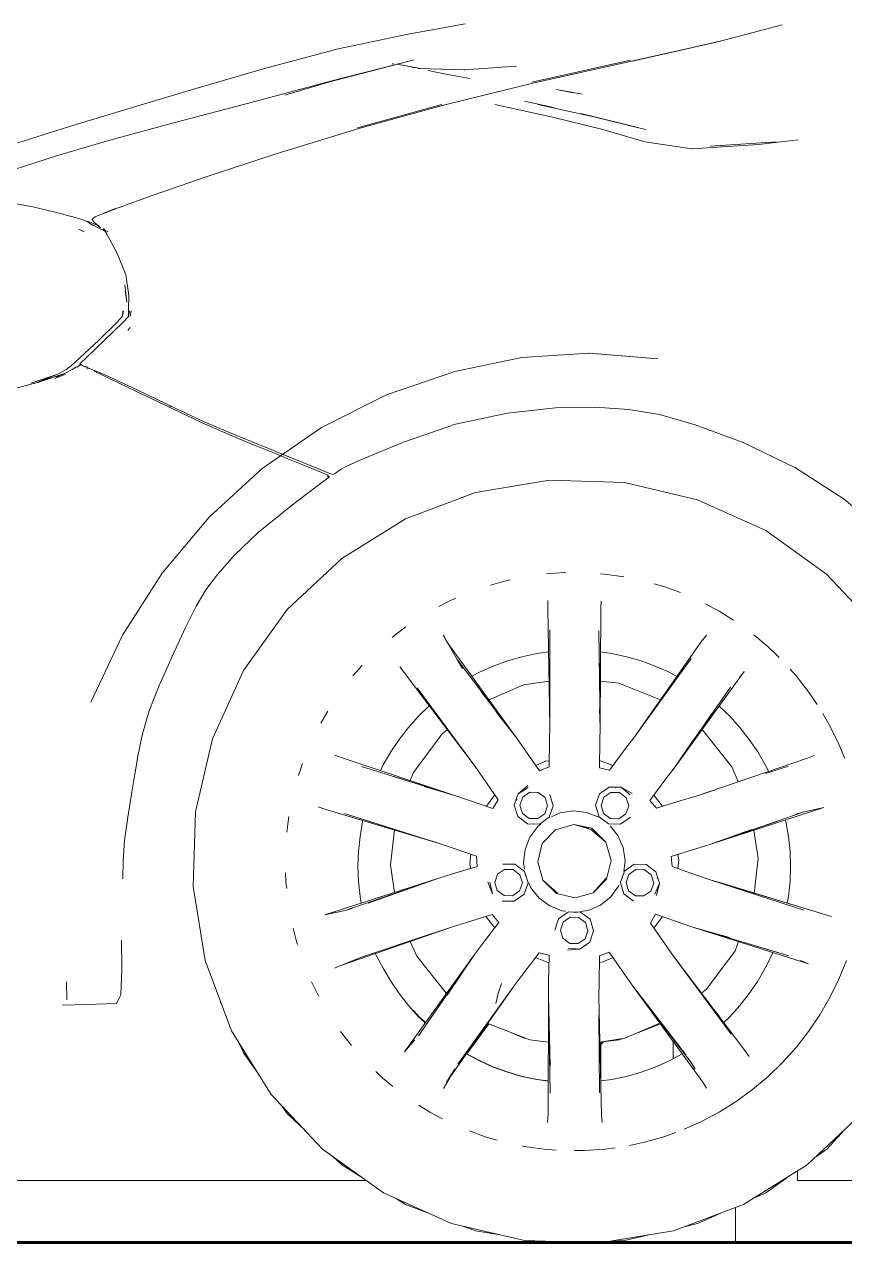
# Model space of a CAD drawing. Header units: millimetres. Extents: x -50912 to 58751, y -45352 to 5553.
# Drawn here: x 37519 to 38179, y 200 to 1180 of the extents above; entities that cross this region are included whole.
import ezdxf

# ---------------------------------------------------------------- set-up
doc = ezdxf.new("R2010")
doc.units = ezdxf.units.MM
for name, color, linetype, lineweight in [('A-DOOR', 31, 'Continuous', 9), ('A-FLOR', 192, 'Continuous', 25), ('A-GENM', 13, 'Continuous', 9), ('G-IMPT', 8, 'Continuous', 9)]:
    doc.layers.add(name, color=color, linetype=linetype, lineweight=lineweight)

# ---------------------------------------------------------------- blocks, each defined once
blk = doc.blocks.new('Porta correr 4 folhas - 350 x 210-3791413-D')
at = {"layer": 'A-DOOR'}
h = blk.add_hatch(dxfattribs=at)
h.set_pattern_fill('FP_15', color=256, style=0, pattern_type=2)
h.set_pattern_definition([(45, (-41382.2, 200), (969.87, 2586.3), [17145, -2286, 5715, -1143]), (45, (-39862, 771.5), (-1883.2, 266.7), [3429, -377.2, 6858, -857.25]), (45, (-40810.65, 1171.55), (3661.25, 4744.27), [9144, -1600.2, 4572, -1143])])
h.paths.add_polyline_path([(-41769.65, 250), (-41241.52, 250), (-41251.71, 256.63), (-41262.97, 264.18), (-41271.32, 271.4), (-41278.28, 276.9), (-41291.17, 290.64), (-41306.16, 305.16), (-41313.15, 314.07), (-41318.97, 320.77), (-41333.14, 342.73), (-41340.81, 353.8), (-41346.74, 365.51), (-41350.41, 371.99), (-41358.95, 393.94), (-41439.79, 397.64), (-41443, 392.42), (-41461.87, 391.86), (-41497.69, 391.24), (-41662.9, 394.56), (-41744.46, 401.61), (-41769.65, 406.55), (-41769.65, 251.39)])
h.paths.add_polyline_path([(-41095.12, 330.1), (-41095.62, 361.46), (-41110.02, 363.1), (-41143, 376.1), (-41160.62, 351.88), (-41143.55, 343.36), (-41131.41, 338.57), (-41123.72, 336.06), (-41109.68, 332.49), (-41098.56, 330.56), (-41095.14, 330.11)])
h.paths.add_polyline_path([(-41052.89, 330.1), (-41038.27, 332.5), (-41024.29, 336.06), (-41016.59, 338.57), (-41004.46, 343.36), (-40994.65, 348.02), (-40994.65, 361.86), (-41005.01, 376.1), (-41037.99, 363.1), (-41052.92, 361.4), (-41052.89, 330.56)])
h.paths.add_polyline_path([(-41194, 377.17), (-41187.39, 386.11), (-41203.49, 386.85), (-41194.26, 377.41)])
h.paths.add_polyline_path([(-41762.16, 404.36), (-41762.16, 404.36), (-41759.69, 404.36)])
h.paths.add_polyline_path([(-41310.83, 833.35), (-41309.12, 834.53), (-41375.06, 862.06), (-41432.04, 889.01), (-41452.34, 898.61), (-41453.22, 897.7), (-41366.55, 856.72), (-41333.12, 842.39), (-41311.79, 833.74)])
h.paths.add_polyline_path([(-41453.22, 897.7), (-41452.85, 898.82), (-41465.33, 903.32), (-41465.78, 902.51), (-41458.72, 900.34), (-41453.45, 897.81)])
h.paths.add_polyline_path([(-41769.65, 979.12), (-41711.2, 1008.63), (-41659.24, 1032.83), (-41629.94, 1045.56), (-41592.44, 1060.6), (-41568.03, 1069.48), (-41535.12, 1080.59), (-41481.07, 1097.77), (-41367.08, 1132.02), (-41308.9, 1148.65), (-41255.23, 1162.38), (-41192.95, 1175.04), (-41113.05, 1189.2), (-41049.2, 1187.24), (-41018.17, 1223.61), (-41009, 1223.61), (-41007.42, 1221.95), (-41006.46, 1221.97), (-40994.72, 1218.26), (-40994.65, 1218.79), (-40994.65, 2250), (-41769.65, 2250), (-41769.65, 990.31)])
h.paths.add_polyline_path([(-41023.16, 1185.65), (-41020.59, 1187.55), (-41022.15, 1189.18), (-41021.05, 1190.64), (-41021.51, 1191.1), (-41026.03, 1187.94), (-41031.88, 1193.2), (-41036.34, 1186.17), (-41023.52, 1185.67)])
h.paths.add_polyline_path([(-41015.08, 1195.86), (-41014.91, 1196.82), (-41015.15, 1195.88)])
h.paths.add_polyline_path([(-41014.27, 1197.88), (-41014.11, 1198.72), (-41014.63, 1198.72)])
h.paths.add_polyline_path([(-41006.95, 1213.76), (-41005.77, 1214.49), (-41004.88, 1214.49), (-41005.29, 1214.82), (-41007.49, 1215.12), (-41007.56, 1214.25), (-41007.11, 1213.8)])
h = blk.add_hatch(dxfattribs=at)
h.set_pattern_fill('FP_14', color=256, style=0, pattern_type=2)
h.set_pattern_definition([(45, (-40507.2, 200), (969.87, 2586.3), [17145, -2286, 5715, -1143]), (45, (-38987, 771.5), (-1883.2, 266.7), [3429, -377.2, 6858, -857.25]), (45, (-39935.65, 1171.55), (3661.25, 4744.27), [9144, -1600.2, 4572, -1143])])
h.paths.add_polyline_path([(-40894.65, 250), (-40119.65, 250), (-40119.65, 397.21), (-40166.69, 398.08), (-40403.06, 403.6), (-40499.46, 406.64), (-40501.4, 408.93), (-40501.97, 414.19), (-40501.97, 438.62), (-40503.98, 438.62), (-40504.53, 408.41), (-40505.99, 406.64), (-40547.34, 404.63), (-40582.88, 402.61), (-40622.91, 395.57), (-40642.01, 394.58), (-40699.66, 395.13), (-40701.69, 398.58), (-40788.91, 394.19), (-40793.29, 383.34), (-40798.12, 370.54), (-40804.11, 360.56), (-40807.64, 352.76), (-40822.93, 330.56), (-40831.56, 317.55), (-40838.87, 309.27), (-40844.37, 302.32), (-40860.17, 287.07), (-40872.54, 274.35), (-40881.46, 267.52), (-40888.04, 261.74), (-40894.65, 257.64), (-40894.65, 251.39)])
h.paths.add_polyline_path([(-40855.83, 1071.06), (-40847.14, 1081.76), (-40850.11, 1080.99), (-40855.03, 1072.46)])
h.paths.add_polyline_path([(-40832.4, 1097.38), (-40828.55, 1099.15), (-40817.67, 1109.03), (-40832.02, 1097.68)])
h.paths.add_polyline_path([(-40803.77, 1120.03), (-40747.1, 1163.73), (-40746.33, 1164.31), (-40750.42, 1164.65), (-40757.18, 1173.81), (-40768.42, 1193.58), (-40784.46, 1222.94), (-40785.81, 1221.67), (-40784.24, 1219.39), (-40757.19, 1173.5), (-40752.19, 1163.32), (-40752.04, 1160.18), (-40774.21, 1143.32), (-40803.47, 1120.27)])
h.paths.add_polyline_path([(-40823.09, 1211.56), (-40817.31, 1214.73), (-40793.33, 1231.91), (-40765.86, 1248.19), (-40609.88, 1331.74), (-40516.8, 1378.88), (-40430.07, 1421.61), (-40319.49, 1474.08), (-40285.64, 1489.31), (-40339.05, 1465.33), (-40426.77, 1423.8), (-40491.7, 1392.12), (-40613.16, 1330.63), (-40652.02, 1310.05), (-40772.06, 1245.6), (-40803.38, 1225.99), (-40822.31, 1212.13)])
h.paths.add_polyline_path([(-40894.65, 1257.39), (-40795.46, 1309.22), (-40696.75, 1359.77), (-40615.78, 1399.31), (-40572.16, 1420.04), (-40516.06, 1445.46), (-40413.32, 1489.38), (-40331.31, 1523.17), (-40218.86, 1566.75), (-40205.63, 1571.07), (-40200.52, 1571.82), (-40197.81, 1571.45), (-40193.24, 1573.92), (-40143.06, 1589.71), (-40119.65, 1595.33), (-40119.65, 2250), (-40894.65, 2250), (-40894.65, 1275.69)])
h.paths.add_polyline_path([(-40490.02, 1260.38), (-40489.22, 1260.66), (-40468.94, 1328.16), (-40471.88, 1325.96), (-40471.26, 1325.23), (-40472.67, 1318.86), (-40489.73, 1261.36)])
h.paths.add_polyline_path([(-40464.45, 1333.85), (-40463.67, 1334.61), (-40464.14, 1334.29)])
h.paths.add_polyline_path([(-40339.3, 1452.36), (-40261.8, 1486.33), (-40323.19, 1459.68), (-40334.21, 1454.67)])
h.paths.add_polyline_path([(-40216.98, 1505.66), (-40215.95, 1505.74), (-40216.97, 1505.67)])
for p, q in [((-40994.65, 361.86), (-40994.65, 348.02)), ((-40894.65, 250), (-40894.65, 257.64)), ((-41241.52, 250), (-41769.65, 250)), ((-40119.65, 250), (-40894.65, 250)), ((-40944.65, 200), (-40944.65, 228.23))]:
    blk.add_line(p, q, dxfattribs=at)
blk = doc.blocks.new('CRT_Fiat Punto - Punto_dwg-985961-D')
at = {"layer": 'G-IMPT'}
for p, q in [((-41161.92, 1180.7), (-41207.99, 1172.3)), ((-41207.99, 1172.3), (-41161.92, 1180.7)), ((-40955.89, 1166.94), (-40907.03, 1179.9)), ((-41264.21, 1160.49), (-41207.99, 1172.3)), ((-41264.21, 1160.49), (-41207.99, 1172.3)), ((-40956.63, 1166.65), (-41028.25, 1150.63)), ((-41027.47, 1150.77), (-40955.89, 1166.94)), ((-40956.63, 1166.65), (-41027.47, 1150.77)), ((-41264.21, 1160.49), (-41323.43, 1144.8)), ((-41271.83, 1133.72), (-41203.08, 1151.63)), ((-41203.08, 1151.63), (-41270.29, 1134.69)), ((-41219.58, 1148.46), (-41220.72, 1148.67)), ((-41196.28, 1144.52), (-41217.01, 1148.29)), ((-41217.01, 1148.29), (-41210.88, 1147.14)), ((-41210.88, 1147.14), (-41202.28, 1145.37)), ((-41108.37, 1133.75), (-41028.93, 1151.44)), ((-41028.25, 1150.63), (-41107.69, 1132.92)), ((-41381.47, 1127.81), (-41323.43, 1144.8)), ((-41381.47, 1127.81), (-41323.43, 1144.8)), ((-41199.98, 1144.9), (-41162.91, 1143.64)), ((-41162.2, 1143.64), (-41199.27, 1144.9)), ((-41191.9, 1143.08), (-41178.95, 1140.54)), ((-41158.21, 1136.77), (-41178.95, 1140.54)), ((-41120.81, 1146.78), (-41162.91, 1143.64)), ((-41162.2, 1143.64), (-41162.91, 1143.64)), ((-41162.91, 1143.64), (-41162.2, 1143.64)), ((-41381.47, 1127.81), (-41434.15, 1112.09)), ((-41434.15, 1112.09), (-41381.47, 1127.81)), ((-41334.28, 1117.32), (-41270.29, 1134.69)), ((-41307.08, 1123.39), (-41271.83, 1133.72)), ((-41107.69, 1132.92), (-41179.55, 1115.16)), ((-41067.91, 1124.17), (-41088.64, 1127.94)), ((-41075.12, 1125.22), (-41088.64, 1127.94)), ((-41114.2, 1118.52), (-41091.04, 1113.37)), ((-41481.07, 1097.77), (-41434.15, 1112.09)), ((-41481.07, 1097.77), (-41434.15, 1112.09)), ((-41334.28, 1117.32), (-41394.55, 1101.48)), ((-41248.74, 1097.03), (-41180.82, 1115.81)), ((-41247.54, 1096.58), (-41179.55, 1115.16)), ((-41138.1, 1115.93), (-41092.86, 1105.88)), ((-41103.62, 1115.93), (-41058.38, 1105.88)), ((-41027.49, 1098.42), (-41068.96, 1108.47)), ((-41447.79, 1087.16), (-41394.55, 1101.48)), ((-41051.39, 1095.83), (-41092.86, 1105.88)), ((-41016.91, 1095.83), (-41058.38, 1105.88)), ((-41027.49, 1098.42), (-41016.91, 1095.83)), ((-41481.07, 1097.77), (-41521.84, 1084.96)), ((-41521.84, 1084.96), (-41481.07, 1097.77)), ((-41313.23, 1076.49), (-41247.54, 1096.58)), ((-41051.39, 1095.83), (-41017.47, 1085.77)), ((-41447.79, 1087.16), (-41490.67, 1074.38)), ((-40979.56, 1080.2), (-41017.47, 1085.77)), ((-40979.56, 1080.2), (-40926.16, 1083.58)), ((-40979.56, 1080.2), (-40979.52, 1080.2)), ((-40979.52, 1080.2), (-40979.07, 1080.2)), ((-40965.01, 1082.27), (-40911.61, 1085.65)), ((-40955.66, 1082.79), (-40965.01, 1082.27)), ((-40894.07, 1087.47), (-40926.16, 1083.58)), ((-41490.67, 1074.38), (-41525.55, 1063.27)), ((-41370.43, 1057.68), (-41313.23, 1076.49)), ((-41412.96, 1042.96), (-41370.43, 1057.68)), ((-41441.1, 1032.69), (-41412.96, 1042.96)), ((-41509.76, 1033.38), (-41528.71, 1036.85)), ((-41509.76, 1033.38), (-41490.8, 1028.89)), ((-41441.1, 1032.69), (-41455.18, 1027.26)), ((-41443.27, 1032.2), (-41453.37, 1028.01)), ((-41475.82, 1024.88), (-41490.8, 1028.89)), ((-41475.82, 1024.88), (-41468.78, 1022.84)), ((-41465.27, 1021.15), (-41468.78, 1022.84)), ((-41467.71, 1022.33), (-41463.52, 1021.12)), ((-41465.27, 1021.15), (-41460.89, 1018.19)), ((-41463.52, 1021.12), (-41460.08, 1019.57)), ((-41454.6, 1015.16), (-41463.32, 1019.71)), ((-41463.32, 1019.71), (-41460.89, 1018.19)), ((-41461.02, 1024.43), (-41462.18, 1023.2)), ((-41460.47, 1021.01), (-41462.18, 1023.2)), ((-41461.02, 1024.43), (-41459.51, 1025.46)), ((-41460.47, 1021.01), (-41455.4, 1016.52)), ((-41460.08, 1019.57), (-41456.03, 1018.06)), ((-41459.51, 1025.46), (-41455.18, 1027.26)), ((-41472.85, 1015.63), (-41468.39, 1013.24)), ((-41454.6, 1015.16), (-41451.93, 1013.88)), ((-41453.14, 1015.61), (-41451.74, 1014.58)), ((-41453.14, 1015.61), (-41449.16, 1013.39)), ((-41449.91, 1010.89), (-41452.91, 1015.96)), ((-41452.91, 1015.96), (-41451.74, 1014.58)), ((-41450.16, 1013.89), (-41452.24, 1014.94)), ((-41449.16, 1013.39), (-41450.16, 1013.89)), ((-41442.27, 996.76), (-41449.91, 1010.89)), ((-41442.27, 996.76), (-41434.87, 978.77)), ((-41435.84, 970.7), (-41434.08, 956.64)), ((-41434.87, 978.77), (-41432.57, 962.13)), ((-41435.38, 966.21), (-41434.08, 956.64)), ((-41432.76, 949.94), (-41432.57, 962.13)), ((-41442.41, 940.14), (-41437.61, 945.37)), ((-41437.61, 945.37), (-41437.33, 949.84)), ((-41437.33, 949.84), (-41437.61, 945.37)), ((-41436.72, 949.69), (-41437.61, 945.37)), ((-41437.58, 940.11), (-41432.83, 945.29)), ((-41437.58, 940.11), (-41432.83, 945.29)), ((-41437.58, 940.11), (-41432.83, 945.29)), ((-41432.83, 945.29), (-41432.76, 949.94)), ((-41432.83, 945.29), (-41432.62, 949.77)), ((-41432.62, 949.77), (-41432.83, 945.29)), ((-41432.83, 945.29), (-41431.95, 949.56)), ((-41430.57, 949.69), (-41431.46, 945.37)), ((-41442.41, 940.14), (-41456.81, 926.21)), ((-41451.85, 926.32), (-41437.58, 940.11)), ((-41431.49, 936.38), (-41433.39, 934.36)), ((-41471.94, 911.9), (-41456.81, 926.21)), ((-41471.94, 911.9), (-41456.81, 926.21)), ((-41471.94, 911.9), (-41456.81, 926.21)), ((-41471.94, 911.9), (-41456.81, 926.21)), ((-41466.38, 912.49), (-41451.85, 926.32)), ((-41451.85, 926.32), (-41466.38, 912.49)), ((-41466.38, 912.49), (-41451.85, 926.32)), ((-41466.38, 912.49), (-41451.85, 926.32)), ((-41471.94, 911.9), (-41478.89, 905.5)), ((-41471.94, 911.9), (-41478.89, 905.5)), ((-41466.38, 912.49), (-41471.95, 907.22)), ((-41466.38, 912.49), (-41471.95, 907.22)), ((-41466.38, 912.49), (-41471.95, 907.22)), ((-41466.38, 912.49), (-41471.95, 907.22)), ((-41170.43, 901.07), (-41116.32, 912.27)), ((-41062.08, 915.68), (-41116.32, 912.27)), ((-41062.62, 915.68), (-41062.54, 915.68)), ((-41062.54, 915.68), (-41006.97, 911.18)), ((-41062.54, 915.68), (-41006.97, 911.18)), ((-41062.54, 915.68), (-41062.33, 915.68)), ((-41062.12, 915.68), (-41062.33, 915.68)), ((-41006.97, 911.18), (-41062.12, 915.68)), ((-41062.12, 915.68), (-41062.08, 915.68)), ((-41062.12, 915.68), (-41006.97, 911.18)), ((-41062.12, 915.68), (-41062.08, 915.68)), ((-41062.12, 915.68), (-41006.97, 911.18)), ((-41062.08, 915.68), (-41006.97, 911.18)), ((-41483.01, 902.62), (-41489.63, 898.9)), ((-41478.25, 902.52), (-41484.35, 899.27)), ((-41483.01, 902.62), (-41478.89, 905.5)), ((-41478.25, 902.52), (-41474.55, 904.7)), ((-41474.06, 904.58), (-41472.74, 905.5)), ((-41471.51, 906.63), (-41472.74, 905.5)), ((-41469.45, 905.75), (-41471.95, 907.22)), ((-41471.01, 905.96), (-41471.95, 907.22)), ((-41471.95, 907.22), (-41471.01, 905.96)), ((-41471.01, 905.96), (-41471.95, 907.22)), ((-41471.01, 905.96), (-41471.95, 907.22)), ((-41471.01, 905.96), (-41471.95, 907.22)), ((-41465.78, 904.42), (-41471.01, 905.96)), ((-41465.78, 904.42), (-41471.01, 905.96)), ((-41471.01, 905.96), (-41466, 904.2)), ((-41466.48, 902.75), (-41465.33, 903.32)), ((-41452.34, 898.61), (-41466, 904.2)), ((-41464.75, 903.69), (-41465.33, 903.32)), ((-41557.08, 878.49), (-41506.22, 892.14)), ((-41511.32, 891.58), (-41489.63, 898.9)), ((-41511.32, 891.58), (-41489.63, 898.9)), ((-41508.77, 891.23), (-41489.63, 898.9)), ((-41506.22, 892.14), (-41484.35, 899.27)), ((-41505.62, 892.06), (-41484.35, 899.27)), ((-41505.62, 892.06), (-41484.35, 899.27)), ((-41492.13, 895.34), (-41483.48, 898.9)), ((-41491.21, 896.44), (-41484.35, 899.27)), ((-41427.04, 885.13), (-41460.47, 901.18)), ((-41452.34, 898.61), (-41425.43, 885.88)), ((-41170.43, 901.07), (-41225.16, 882.19)), ((-41427.04, 885.13), (-41397.07, 870.84)), ((-41395.41, 871.47), (-41425.43, 885.88)), ((-41277.58, 856.03), (-41225.16, 882.19)), ((-41397.07, 870.84), (-41373.99, 860.04)), ((-41395.41, 871.47), (-41372.41, 860.84)), ((-41169.77, 858.56), (-41127.9, 867.35)), ((-41089.37, 871.61), (-41127.9, 867.35)), ((-41089.37, 871.61), (-41057.54, 872.36)), ((-41030.31, 870.36), (-41057.54, 872.36)), ((-41030.31, 870.36), (-41005.59, 866.35)), ((-40977.07, 858.19), (-41005.59, 866.35)), ((-41373.99, 860.04), (-41354.44, 851.3)), ((-41352.9, 852.32), (-41372.41, 860.84)), ((-41277.58, 856.03), (-41325.2, 822.98)), ((-41169.77, 858.56), (-41211.64, 844.24)), ((-40977.07, 858.19), (-40938.42, 843.73)), ((-41354.44, 851.3), (-41335.03, 843.17)), ((-41352.9, 852.32), (-41333.34, 844.25)), ((-41335.03, 843.17), (-41320, 837.07)), ((-41318.16, 838.18), (-41333.34, 844.25)), ((-41244.14, 830.79), (-41211.64, 844.24)), ((-40896.24, 823.56), (-40938.42, 843.73)), ((-41320, 837.07), (-41313.53, 834.45)), ((-41318.16, 838.18), (-41311.79, 835.62)), ((-41307.24, 831.88), (-41313.53, 834.45)), ((-41305.66, 833.12), (-41311.79, 835.62)), ((-41292.71, 825.92), (-41307.24, 831.88)), ((-41305.66, 833.12), (-41291.19, 827.18)), ((-41292.71, 825.92), (-41278.24, 819.99)), ((-41276.66, 821.23), (-41291.19, 827.18)), ((-41261.74, 822.4), (-41257.91, 824.65)), ((-41244.14, 830.79), (-41257.91, 824.65)), ((-40896.24, 823.56), (-40857.15, 798.22)), ((-41325.2, 822.98), (-41368.05, 783.65)), ((-41271.19, 816.1), (-41279.4, 810)), ((-41278.24, 819.99), (-41272.11, 817.48)), ((-41276.66, 821.23), (-41270.37, 818.65)), ((-41271.48, 816.78), (-41273.12, 816.91)), ((-41271.68, 816.3), (-41273.12, 816.91)), ((-41271.48, 816.78), (-41271.68, 816.3)), ((-41268.53, 818.15), (-41270.37, 818.65)), ((-41268.53, 818.15), (-41266.19, 819.27)), ((-41266.19, 819.27), (-41264.41, 820.6)), ((-41261.74, 822.4), (-41264.41, 820.6)), ((-41279.4, 810), (-41301.94, 792.9)), ((-41094.15, 813.46), (-41153.64, 803.69)), ((-41094.15, 813.46), (-41033.88, 811.54)), ((-41033.88, 811.54), (-40975.17, 797.8)), ((-41153.64, 803.69), (-41210.05, 782.4)), ((-40975.17, 797.8), (-40920.23, 772.96)), ((-40821.77, 768.17), (-40857.15, 798.22)), ((-41328.16, 771.69), (-41301.94, 792.9)), ((-41368.05, 783.65), (-41405.73, 738.67)), ((-41261.29, 750.61), (-41210.05, 782.4)), ((-41347.44, 753.26), (-41328.16, 771.69)), ((-40920.23, 772.96), (-40871.25, 737.8)), ((-41347.44, 753.26), (-41361.13, 737.75)), ((-41305.26, 709.35), (-41261.29, 750.61)), ((-41405.73, 738.67), (-41437.65, 688.85)), ((-41361.13, 737.75), (-41370.58, 725.31)), ((-41096.59, 738.11), (-41082.15, 739.12)), ((-41082.15, 739.12), (-41081.28, 739.12)), ((-41053.06, 738.22), (-41049.71, 737.99)), ((-41049.71, 737.99), (-41034.29, 735.82)), ((-40871.25, 737.8), (-40829.99, 693.83)), ((-41141.7, 729.09), (-41130.32, 732.35)), ((-41130.32, 732.35), (-41125.69, 733.34)), ((-41010.01, 730.14), (-41002.12, 727.87)), ((-41002.12, 727.87), (-40988.83, 723.04)), ((-41370.58, 725.31), (-41378.4, 712.11)), ((-41183.17, 711.92), (-41176.04, 715.71)), ((-41176.04, 715.71), (-41169.89, 718.45)), ((-41095.41, 716.81), (-41095.41, 710.04)), ((-41052.93, 710.58), (-41052.66, 716.26)), ((-41378.4, 712.11), (-41387.21, 694.35)), ((-41340.42, 660.37), (-41305.26, 709.35)), ((-41093.99, 615.37), (-41095.41, 710.04)), ((-41095.41, 710.04), (-41093.99, 615.37)), ((-41053.41, 614.66), (-41052.93, 710.58)), ((-40968.61, 713.9), (-40957.68, 708.09)), ((-40957.68, 708.09), (-40946.25, 700.95)), ((-41437.65, 688.85), (-41463.11, 635.01)), ((-41387.21, 694.35), (-41394.45, 678.74)), ((-41220.75, 687.04), (-41217.29, 689.93)), ((-41217.29, 689.93), (-41209.63, 695.5)), ((-41176.68, 683.46), (-41179.58, 688.94)), ((-41179.58, 688.94), (-41179.47, 688.72)), ((-41176.58, 683.25), (-41179.47, 688.72)), ((-41093.99, 615.37), (-41093.98, 693.13)), ((-41054.45, 692.27), (-41053.41, 614.66)), ((-40967.97, 688.9), (-40971.4, 684.51)), ((-40967.97, 688.9), (-40968.13, 688.69)), ((-40929.89, 689.2), (-40918.33, 679.49)), ((-41394.45, 678.74), (-41397.57, 671.95)), ((-41120.8, 606.3), (-41176.68, 683.46)), ((-41168.56, 669.16), (-41176.58, 683.25)), ((-41053.41, 614.66), (-41054.24, 676.6)), ((-41026.39, 606.24), (-40971.56, 684.3)), ((-41026.39, 606.24), (-40971.56, 684.3)), ((-40971.4, 684.51), (-40971.56, 684.3)), ((-40918.33, 679.49), (-40909.39, 670.86)), ((-41400.72, 664.86), (-41397.57, 671.95)), ((-41164.18, 661.92), (-41168.56, 669.16)), ((-41168.56, 669.16), (-41120.8, 606.3)), ((-41166.79, 666.84), (-41164.18, 661.92)), ((-41139.45, 663.99), (-41128.04, 668.15)), ((-41128.04, 668.15), (-41116.36, 671.5)), ((-41116.36, 671.5), (-41104.48, 674.02)), ((-41104.48, 674.02), (-41094.89, 675.5)), ((-41053.06, 675.31), (-41044.05, 674.02)), ((-41044.05, 674.02), (-41032.17, 671.5)), ((-41032.17, 671.5), (-41020.49, 668.15)), ((-41026.39, 606.24), (-40980.16, 670.14)), ((-41020.49, 668.15), (-41009.08, 663.99)), ((-41408.09, 648.3), (-41400.72, 664.86)), ((-41365.25, 605.43), (-41340.42, 660.37)), ((-41252.28, 656.14), (-41244.75, 664.51)), ((-41213.6, 662.2), (-41214.47, 663.24)), ((-41211.03, 658.85), (-41214.47, 663.24)), ((-41154.05, 583.02), (-41211.03, 658.85)), ((-41154.05, 583.02), (-41211.03, 658.85)), ((-41156.65, 655.8), (-41150.55, 659.05)), ((-41150.55, 659.05), (-41139.45, 663.99)), ((-41009.08, 663.99), (-40997.98, 659.05)), ((-40997.98, 659.05), (-40991.67, 655.68)), ((-40993.98, 581.81), (-40937.49, 659.57)), ((-40941.38, 655.14), (-40937.65, 659.36)), ((-40937.49, 659.57), (-40937.65, 659.36)), ((-40900.55, 661.44), (-40895.78, 656.14)), ((-41416.17, 627.96), (-41408.09, 648.3)), ((-41115, 648.75), (-41142.79, 636.66)), ((-41094.54, 651.8), (-41115, 648.75)), ((-41038.46, 650.08), (-41053.06, 651.75)), ((-41004.89, 636.86), (-41038.46, 650.08)), ((-40895.78, 656.14), (-40885.78, 643.34)), ((-41154.05, 583.02), (-41200.61, 646.47)), ((-41154.05, 583.02), (-41200.61, 646.47)), ((-41120.8, 606.3), (-41149.27, 643.76)), ((-41093.99, 615.37), (-41093.99, 645.07)), ((-40948.62, 646.95), (-40993.98, 581.81)), ((-40885.78, 643.34), (-40878.89, 633.13)), ((-41421.45, 609.54), (-41416.17, 627.96)), ((-41278.18, 618.07), (-41272.61, 627.73)), ((-41199.44, 623.53), (-41190.84, 631.84)), ((-41137.31, 627.47), (-41120.8, 606.3)), ((-41053.84, 629.31), (-41053.41, 614.66)), ((-41026.39, 606.24), (-41008.86, 630.48)), ((-40957.67, 631.79), (-40949.09, 623.53)), ((-41207.57, 614.5), (-41199.44, 623.53)), ((-40993.98, 581.81), (-40963.74, 625.24)), ((-40949.09, 623.53), (-40940.96, 614.5)), ((-40874.35, 625.81), (-40868.58, 615.81)), ((-41424.96, 592.68), (-41421.45, 609.54)), ((-41215.05, 604.93), (-41207.57, 614.5)), ((-41180.62, 609.32), (-41203.58, 578.29)), ((-41176.36, 612.71), (-41180.62, 609.32)), ((-41094.18, 604.55), (-41093.99, 615.37)), ((-41053.6, 603.84), (-41053.41, 614.66)), ((-40947.48, 582.76), (-40971.42, 612.86)), ((-40940.96, 614.5), (-40933.48, 604.93)), ((-40868.58, 615.81), (-40861.46, 601.21)), ((-41379, 546.72), (-41365.25, 605.43)), ((-41221.84, 594.86), (-41215.05, 604.93)), ((-41114.59, 597.43), (-41120.8, 606.3)), ((-41094.56, 582.9), (-41094.18, 604.55)), ((-41053.6, 603.84), (-41053.98, 582.19)), ((-41032.91, 597.6), (-41026.39, 606.24)), ((-40978.64, 604.44), (-40993.98, 581.81)), ((-40933.48, 604.93), (-40926.69, 594.86)), ((-40861.46, 601.21), (-40856.72, 589.48)), ((-41427.72, 577), (-41424.96, 592.68)), ((-41260.83, 590.09), (-41266.73, 592.19)), ((-41170.41, 559.92), (-41260.83, 590.09)), ((-41227.91, 584.34), (-41221.84, 594.86)), ((-41114.59, 597.43), (-41102.18, 579.7)), ((-41045.93, 580.31), (-41032.91, 597.6)), ((-40977.07, 559.12), (-40886.71, 589.96)), ((-40886.71, 589.96), (-40977.07, 559.12)), ((-40926.69, 594.86), (-40920.62, 584.34)), ((-40881.36, 592.05), (-40886.71, 589.96)), ((-41296.04, 575.84), (-41292.9, 585.5)), ((-41245.31, 583.09), (-41170.41, 559.92)), ((-41230.09, 579.84), (-41227.91, 584.34)), ((-41147.84, 574.15), (-41154.05, 583.02)), ((-41097.39, 587.33), (-41105.16, 583.95)), ((-41094.56, 582.9), (-41102.18, 579.7)), ((-41094.47, 587.77), (-41097.39, 587.33)), ((-41053.98, 582.19), (-41045.93, 580.31)), ((-41043.24, 583.88), (-41053.88, 588.07)), ((-41000.49, 573.17), (-40993.98, 581.81)), ((-40942.36, 570.97), (-40947.48, 582.76)), ((-40920.62, 584.34), (-40918.09, 579.25)), ((-40920.38, 577.48), (-40901.91, 583.47)), ((-41427.72, 577), (-41430.34, 560.78)), ((-41170.41, 559.92), (-41219.82, 575.2)), ((-41203.58, 578.29), (-41206.12, 571.84)), ((-41135.43, 556.42), (-41147.84, 574.15)), ((-41000.49, 573.17), (-41013.52, 555.88)), ((-41430.34, 560.78), (-41433.42, 542.28)), ((-41194.91, 567.14), (-41170.41, 559.92)), ((-41160.17, 556.4), (-41170.41, 559.92)), ((-41138.12, 560.26), (-41144.88, 551.13)), ((-41122.46, 552.04), (-41119.31, 561.17)), ((-41111.73, 567.81), (-41119.31, 561.17)), ((-41111.73, 567.81), (-41119.31, 561.17)), ((-41119.31, 561.17), (-41111.23, 566.17)), ((-41110.07, 562.36), (-41115.68, 558.43)), ((-41110.07, 562.36), (-41103.22, 562.24)), ((-41103.22, 562.24), (-41097.74, 558.12)), ((-41094.02, 560.73), (-41091.19, 551.49)), ((-41057.16, 551.94), (-41054.01, 561.08)), ((-41054.01, 561.08), (-41046.1, 566.62)), ((-41050.38, 558.34), (-41044.76, 562.27)), ((-41046.1, 566.62), (-41036.43, 566.45)), ((-41044.76, 562.27), (-41037.91, 562.15)), ((-41040.41, 565.98), (-41041.06, 566.46)), ((-41032.44, 558.03), (-41037.91, 562.15)), ((-41027.78, 561.29), (-41036.43, 566.45)), ((-41027.78, 561.29), (-41036.43, 566.45)), ((-41036.43, 566.45), (-41029.18, 560.31)), ((-41003.25, 551.11), (-41010.37, 560.06)), ((-40987.42, 555.95), (-40977.07, 559.12)), ((-40977.07, 559.12), (-40960.2, 564.58)), ((-41280.35, 550.61), (-41275, 548.79)), ((-41160.17, 556.4), (-41139.71, 549.35)), ((-41135.43, 556.42), (-41139.71, 549.35)), ((-41119.63, 542.79), (-41122.46, 552.04)), ((-41120.29, 556.68), (-41121.08, 556.05)), ((-41117.91, 551.96), (-41115.68, 558.43)), ((-41115.91, 545.4), (-41117.91, 551.96)), ((-41095.74, 551.57), (-41097.97, 545.09)), ((-41097.74, 558.12), (-41095.74, 551.57)), ((-41091.19, 551.49), (-41094.34, 542.35)), ((-41054.33, 542.7), (-41057.16, 551.94)), ((-41052.61, 551.86), (-41050.38, 558.34)), ((-41050.6, 545.31), (-41052.61, 551.86)), ((-41030.44, 551.47), (-41032.67, 545)), ((-41032.44, 558.03), (-41030.44, 551.47)), ((-41008.12, 549.63), (-41013.52, 555.88)), ((-41008.12, 549.63), (-40987.42, 555.95)), ((-40965.2, 520.31), (-40873.36, 550.01)), ((-40873.36, 550.01), (-40889.99, 546.31)), ((-41436, 523.66), (-41433.42, 542.28)), ((-41380.92, 486.45), (-41379, 546.72)), ((-41304.46, 538.95), (-41303.79, 542.77)), ((-41183.62, 521.54), (-41275, 548.79)), ((-41275, 548.79), (-41185.06, 521.97)), ((-41183.62, 521.54), (-41258.99, 545.43)), ((-41244.51, 538.8), (-41244.29, 539.63)), ((-41111.92, 536.98), (-41119.63, 542.79)), ((-41110.43, 541.28), (-41115.91, 545.4)), ((-41103.58, 541.16), (-41110.43, 541.28)), ((-41097.97, 545.09), (-41103.58, 541.16)), ((-41094.34, 542.35), (-41102.25, 536.81)), ((-41085.49, 545.83), (-41092.56, 542.76)), ((-41074.95, 547.41), (-41085.49, 545.83)), ((-41064.36, 546.2), (-41074.95, 547.41)), ((-41054.45, 542.3), (-41064.36, 546.2)), ((-41046.61, 536.88), (-41054.33, 542.7)), ((-41045.13, 541.19), (-41050.6, 545.31)), ((-41038.28, 541.07), (-41045.13, 541.19)), ((-41032.67, 545), (-41038.28, 541.07)), ((-41029.03, 542.26), (-41036.95, 536.71)), ((-40889.99, 546.31), (-40965.2, 520.31)), ((-40904.33, 539.99), (-40904.04, 538.87)), ((-40896.14, 544.81), (-40889.99, 546.31)), ((-41305.37, 530.32), (-41304.46, 538.95)), ((-41246.59, 526.87), (-41244.51, 538.8)), ((-41218.9, 532.06), (-41222.1, 504.01)), ((-41102.25, 536.81), (-41111.92, 536.98)), ((-41103.6, 534.95), (-41109.94, 526.38)), ((-41101.24, 536.84), (-41103.6, 534.95)), ((-41099.97, 521.21), (-41089.35, 532.21)), ((-41089.35, 532.21), (-41074.65, 536.43)), ((-41060.02, 533.53), (-41074.65, 536.43)), ((-41060.65, 532.33), (-41074.65, 536.43)), ((-41074.65, 536.43), (-41062.49, 533.4)), ((-41060.65, 532.33), (-41056.86, 529.05)), ((-41060.02, 533.53), (-41048.82, 522.11)), ((-41059.28, 531.14), (-41048.82, 522.11)), ((-41036.95, 536.71), (-41046.61, 536.88)), ((-41039.25, 527.62), (-41045.38, 535.32)), ((-40965.2, 520.31), (-40911.43, 538.9)), ((-40931.65, 532.34), (-40965.2, 520.31)), ((-40926.38, 509.17), (-40929.76, 531.77)), ((-40904.04, 538.87), (-40901.94, 526.87)), ((-41437.13, 507.09), (-41436, 523.66)), ((-41247.86, 514.79), (-41246.59, 526.87)), ((-41173.39, 518.02), (-41183.62, 521.54)), ((-41109.94, 526.38), (-41113.85, 516.47)), ((-41103.67, 506.38), (-41099.97, 521.21)), ((-41048.82, 522.11), (-41044.6, 507.41)), ((-41035, 517.85), (-41039.25, 527.62)), ((-40975.55, 517.14), (-40965.2, 520.31)), ((-40900.67, 514.79), (-40901.94, 526.87)), ((-41248.28, 502.65), (-41247.86, 514.79)), ((-41152.92, 510.97), (-41173.39, 518.02)), ((-41157.38, 512.51), (-41158.22, 505.13)), ((-41152.92, 510.97), (-41152.23, 502.74)), ((-41113.85, 516.47), (-41115.06, 505.88)), ((-41033.43, 507.31), (-41035, 517.85)), ((-40975.55, 517.14), (-40996.25, 510.81)), ((-40995.56, 502.58), (-40996.25, 510.81)), ((-40990.26, 508.06), (-40990.92, 512.44)), ((-40900.25, 502.65), (-40900.67, 514.79)), ((-41437.13, 507.09), (-41437.49, 492.62)), ((-41247.86, 490.51), (-41248.28, 502.65)), ((-41222.1, 504.01), (-41218.78, 481.79)), ((-41172.93, 496.41), (-41152.23, 502.74)), ((-41158.22, 505.13), (-41157.61, 501.09)), ((-41135.95, 496.36), (-41130.34, 500.29)), ((-41131.67, 504.64), (-41122, 504.47)), ((-41130.34, 500.29), (-41123.49, 500.17)), ((-41123.49, 500.17), (-41118.01, 496.04)), ((-41122, 504.47), (-41114.28, 498.66)), ((-41115.06, 505.88), (-41114.26, 500.54)), ((-41099.45, 491.68), (-41103.67, 506.38)), ((-41044.6, 507.41), (-41048.3, 492.57)), ((-41034.38, 498.94), (-41033.43, 507.31)), ((-41033.92, 498.94), (-41026.01, 504.49)), ((-41030.29, 496.2), (-41024.68, 500.13)), ((-41026.01, 504.49), (-41016.34, 504.32)), ((-41024.68, 500.13), (-41017.83, 500.01)), ((-41017.83, 500.01), (-41012.35, 495.89)), ((-41016.34, 504.32), (-41008.63, 498.5)), ((-40995.56, 502.58), (-40975.09, 495.53)), ((-40991.06, 501.03), (-40990.26, 508.06)), ((-40929.56, 481.3), (-40926.38, 509.17)), ((-40900.25, 502.65), (-40900.67, 490.51)), ((-41306.16, 490.34), (-41306.41, 497.54)), ((-41305.59, 484.98), (-41306.16, 490.34)), ((-41183.28, 493.24), (-41274.97, 463.67)), ((-41258.46, 467.27), (-41183.28, 493.24)), ((-41246.59, 478.43), (-41247.86, 490.51)), ((-41240.13, 473.04), (-41183.28, 493.24)), ((-41183.28, 493.24), (-41235.69, 475.14)), ((-41172.93, 496.41), (-41183.28, 493.24)), ((-41138.18, 489.88), (-41135.95, 496.36)), ((-41118.01, 496.04), (-41116.01, 489.49)), ((-41114.28, 498.66), (-41111.46, 489.41)), ((-41113.68, 496.68), (-41113.48, 495.34)), ((-41113.68, 496.68), (-41113.48, 495.34)), ((-41113.48, 495.34), (-41112.78, 493.72)), ((-41113.48, 495.34), (-41112.78, 493.72)), ((-41087.83, 481.22), (-41099.45, 491.68)), ((-41087.83, 481.22), (-41099.45, 491.68)), ((-41088.45, 481.06), (-41099.45, 491.68)), ((-41048.69, 493.19), (-41058.92, 481.58)), ((-41048.69, 493.19), (-41058.92, 481.58)), ((-41048.3, 492.57), (-41058.92, 481.58)), ((-41037.07, 489.81), (-41033.92, 498.94)), ((-41035.09, 495.54), (-41034.63, 496.72)), ((-41035.09, 495.54), (-41034.63, 496.72)), ((-41032.52, 489.73), (-41030.29, 496.2)), ((-41012.35, 495.89), (-41010.35, 489.34)), ((-41008.63, 498.5), (-41005.8, 489.26)), ((-41007.49, 492.95), (-41007.34, 494.29)), ((-40975.09, 495.53), (-40964.86, 492.01)), ((-40964.86, 492.01), (-40872.79, 464.08)), ((-40964.86, 492.01), (-40889.46, 467.65)), ((-40872.79, 464.08), (-40959.16, 490.28)), ((-40900.67, 490.51), (-40901.94, 478.43)), ((-41371.15, 426.95), (-41380.92, 486.45)), ((-41143.87, 489.98), (-41139.9, 480.72)), ((-41143.87, 489.98), (-41139.9, 480.72)), ((-41139.9, 480.72), (-41142.16, 489.95)), ((-41139.9, 480.72), (-41142.16, 489.95)), ((-41138.18, 489.88), (-41136.18, 483.33)), ((-41130.7, 479.2), (-41136.18, 483.33)), ((-41118.24, 483.01), (-41123.85, 479.08)), ((-41116.01, 489.49), (-41118.24, 483.01)), ((-41111.46, 489.41), (-41114.61, 480.28)), ((-41111.06, 489.77), (-41109.23, 485.57)), ((-41109.23, 485.57), (-41102.6, 477.23)), ((-41073.62, 477.36), (-41088.45, 481.06)), ((-41058.92, 481.58), (-41073.62, 477.36)), ((-41038.54, 486.8), (-41044.88, 478.24)), ((-41038.54, 486.8), (-41038.08, 487.95)), ((-41034.24, 480.56), (-41037.07, 489.81)), ((-41026.53, 474.75), (-41034.24, 480.56)), ((-41030.52, 483.17), (-41032.52, 489.73)), ((-41025.04, 479.05), (-41030.52, 483.17)), ((-41012.58, 482.86), (-41018.19, 478.93)), ((-41012.58, 482.86), (-41010.35, 489.34)), ((-41005.8, 489.26), (-41009.4, 480.46)), ((-41008.04, 479.44), (-41005.8, 489.26)), ((-41008.04, 479.44), (-41005.8, 489.26)), ((-41245.58, 473.15), (-41246.59, 478.43)), ((-41122.52, 474.73), (-41132.19, 474.9)), ((-41123.85, 479.08), (-41130.7, 479.2)), ((-41114.61, 480.28), (-41122.52, 474.73)), ((-41102.6, 477.23), (-41094.03, 470.89)), ((-41094.03, 470.89), (-41084.12, 466.98)), ((-41062.99, 467.35), (-41053.22, 471.6)), ((-41044.88, 478.24), (-41053.22, 471.6)), ((-41018.19, 478.93), (-41025.04, 479.05)), ((-40901.94, 478.43), (-40902.87, 473.2)), ((-41274.97, 463.67), (-41258.46, 467.27)), ((-41252.85, 468.76), (-41258.46, 467.27)), ((-41140.36, 463.92), (-41161.06, 457.6)), ((-41145.46, 462.36), (-41138.25, 453.3)), ((-41140.36, 463.92), (-41134.96, 457.67)), ((-41086.81, 460.64), (-41078.89, 466.18)), ((-41084.12, 466.98), (-41080.94, 466.62)), ((-41083.17, 457.9), (-41077.56, 461.83)), ((-41078.89, 466.18), (-41069.23, 466.01)), ((-41077.56, 461.83), (-41070.71, 461.71)), ((-41076.73, 466.14), (-41073.53, 465.78)), ((-41076.73, 466.14), (-41073.53, 465.78)), ((-41073.53, 465.78), (-41071.68, 466.05)), ((-41073.53, 465.78), (-41071.68, 466.05)), ((-41070.71, 461.71), (-41065.24, 457.58)), ((-41069.32, 466.41), (-41062.99, 467.35)), ((-41069.23, 466.01), (-41061.51, 460.19)), ((-41013.05, 457.13), (-41008.77, 464.2)), ((-41003.39, 462.35), (-41010.23, 453.1)), ((-40988.31, 457.15), (-41008.77, 464.2)), ((-40867.44, 462.53), (-40872.79, 464.08)), ((-41297.71, 442.43), (-41300.35, 453)), ((-41171.41, 454.43), (-41261.89, 422.9)), ((-41261.89, 422.9), (-41171.41, 454.43)), ((-41171.41, 454.43), (-41246.29, 429.36)), ((-41161.06, 457.6), (-41171.41, 454.43)), ((-41147.99, 440.38), (-41134.96, 457.67)), ((-41089.96, 451.5), (-41086.81, 460.64)), ((-41085.4, 451.42), (-41083.17, 457.9)), ((-41083.4, 444.87), (-41085.4, 451.42)), ((-41063.24, 451.03), (-41065.47, 444.55)), ((-41065.24, 457.58), (-41063.24, 451.03)), ((-41058.69, 450.95), (-41061.83, 441.81)), ((-41061.51, 460.19), (-41058.69, 450.95)), ((-41013.05, 457.13), (-41000.64, 439.4)), ((-40988.31, 457.15), (-40978.07, 453.63)), ((-40978.07, 453.63), (-40885.88, 424.39)), ((-40978.07, 453.63), (-40910.6, 433.43)), ((-40949.49, 445.46), (-40978.07, 453.63)), ((-40901.63, 430.75), (-40978.07, 453.63)), ((-41438.09, 420.07), (-41438.44, 443.38)), ((-41296.87, 439.84), (-41297.71, 442.43)), ((-41187.71, 448.97), (-41246.29, 429.36)), ((-41206.17, 442.32), (-41201, 430.43)), ((-41077.93, 440.74), (-41083.4, 444.87)), ((-41065.47, 444.55), (-41071.08, 440.62)), ((-41061.83, 441.81), (-41069.75, 436.27)), ((-40944.9, 434.9), (-40942.03, 442.2)), ((-41233.78, 431.61), (-41234.11, 432.58)), ((-41227.91, 420.95), (-41233.78, 431.61)), ((-41154.5, 431.74), (-41210.85, 353.56)), ((-41199.58, 366.38), (-41154.5, 431.74)), ((-41154.5, 431.74), (-41185.89, 386.23)), ((-41176.54, 399.02), (-41154.5, 431.74)), ((-41147.99, 440.38), (-41154.5, 431.74)), ((-41102.55, 433.24), (-41115.57, 415.95)), ((-41102.55, 433.24), (-41094.5, 431.36)), ((-41094.88, 409.71), (-41094.5, 431.36)), ((-41079.78, 435.36), (-41069.75, 436.27)), ((-41079.78, 435.36), (-41069.75, 436.27)), ((-41069.75, 436.27), (-41079.23, 436.98)), ((-41077.93, 440.74), (-41071.08, 440.62)), ((-41066.64, 439.11), (-41065.44, 439.29)), ((-41053.92, 430.65), (-41046.3, 433.85)), ((-41033.88, 416.12), (-41046.3, 433.85)), ((-41000.64, 439.4), (-40994.43, 430.53)), ((-40944.9, 434.9), (-40967.86, 403.87)), ((-40915.16, 431.82), (-40920.62, 420.95)), ((-40914.51, 433.47), (-40915.16, 431.82)), ((-41349.86, 370.54), (-41371.15, 426.95)), ((-41267.24, 420.81), (-41246.29, 429.36)), ((-41267.24, 420.81), (-41261.89, 422.9)), ((-41246.29, 429.36), (-41251.02, 427.41)), ((-41201, 430.43), (-41177.1, 400.38)), ((-41105.45, 429.39), (-41094.61, 425.12)), ((-41053.92, 430.65), (-41054.3, 409)), ((-41054.01, 425.42), (-41051.09, 425.86)), ((-41051.09, 425.86), (-41043.13, 429.32)), ((-40994.43, 430.53), (-40936.92, 354.61)), ((-40936.92, 354.61), (-40994.43, 430.53)), ((-40994.43, 430.53), (-40948.1, 367.86)), ((-40885.88, 424.39), (-40892.2, 426.94)), ((-40855.37, 426.98), (-40861.46, 411.92)), ((-41438.09, 420.07), (-41438.9, 399.41)), ((-41221.84, 410.43), (-41227.91, 420.95)), ((-41115.57, 415.95), (-41122.09, 407.31)), ((-41033.88, 416.12), (-41027.68, 407.25)), ((-40920.62, 420.95), (-40926.69, 410.43)), ((-40861.46, 411.92), (-40868.58, 397.32)), ((-41482.5, 395.44), (-41482.71, 409.73)), ((-41279.84, 398.04), (-41285.54, 409.73)), ((-41215.05, 400.36), (-41221.84, 410.43)), ((-41122.09, 407.31), (-41176.93, 329.16)), ((-41176.93, 329.16), (-41122.09, 407.31)), ((-41122.09, 407.31), (-41168.03, 343.69)), ((-41122.09, 407.31), (-41155.67, 360.81)), ((-41135.5, 400.55), (-41132.77, 408.52)), ((-41094.88, 409.71), (-41095.07, 398.89)), ((-41054.3, 409), (-41054.49, 398.18)), ((-41027.68, 407.25), (-40970.84, 329.13)), ((-41027.68, 407.25), (-40995.85, 365.46)), ((-40984.28, 350.81), (-41027.68, 407.25)), ((-40979.64, 344.16), (-41027.68, 407.25)), ((-40967.86, 403.87), (-40971.84, 400.71)), ((-40926.69, 410.43), (-40933.48, 400.36)), ((-41466.7, 391.65), (-41450.91, 392.15)), ((-41450.91, 392.15), (-41466.7, 391.65)), ((-41450.91, 392.15), (-41442.41, 392.42)), ((-41450.91, 392.15), (-41442.84, 392.41)), ((-41438.9, 399.41), (-41442.41, 392.42)), ((-41358.95, 393.94), (-41357.37, 390.43)), ((-41207.57, 390.79), (-41215.05, 400.36)), ((-41135.5, 400.55), (-41137.24, 392.29)), ((-41095.07, 398.89), (-41095.14, 303.36)), ((-41095.07, 398.89), (-41093.97, 334.6)), ((-41093.58, 342.02), (-41095.07, 398.89)), ((-41093.73, 320.2), (-41095.07, 398.89)), ((-41054.49, 398.18), (-41052.39, 302.69)), ((-41054.49, 398.18), (-41054.45, 393.34)), ((-41054.49, 398.18), (-41052.39, 302.69)), ((-40933.48, 400.36), (-40940.96, 390.79)), ((-40868.58, 397.32), (-40876.7, 383.26)), ((-41466.7, 391.65), (-41486.13, 391.03)), ((-41466.7, 391.65), (-41486.13, 391.03)), ((-41199.44, 381.76), (-41207.57, 390.79)), ((-41203.49, 386.85), (-41198.92, 381.76)), ((-41054.38, 382.75), (-41053.97, 320.45)), ((-40960.24, 385.59), (-40957.51, 381.79)), ((-40940.96, 390.79), (-40949.09, 381.76)), ((-40876.7, 383.26), (-40885.78, 369.79)), ((-41194.1, 376.79), (-41199.44, 381.76)), ((-41198.92, 381.76), (-41193.9, 377.07)), ((-41194, 377.17), (-41190.5, 381.79)), ((-41143, 376.1), (-41160.62, 351.88)), ((-41143.78, 376.4), (-41110.02, 363.1)), ((-41033.48, 364.44), (-41005.41, 376.65)), ((-41005.01, 376.1), (-41022.67, 369.14)), ((-40949.09, 381.76), (-40954.01, 377.17)), ((-41318.07, 319.31), (-41349.86, 370.54)), ((-41253.5, 358.55), (-41262.28, 369.79)), ((-41210.85, 353.56), (-41202.45, 363.11)), ((-41198.55, 367.6), (-41199.58, 366.38)), ((-41114.53, 364.44), (-41125.34, 369.14)), ((-41112.72, 364.17), (-41114.53, 364.44)), ((-41110.02, 363.1), (-41095.09, 361.4)), ((-41053.68, 361.42), (-41033.48, 364.44)), ((-41037.99, 363.1), (-41053.67, 361.32)), ((-41035.29, 364.17), (-41037.99, 363.1)), ((-40950.48, 371.09), (-40948.1, 367.86)), ((-40885.78, 369.79), (-40895.78, 356.99)), ((-41344.41, 361.75), (-41340.34, 352.76)), ((-41053.58, 361.33), (-41053.62, 358.94)), ((-41053.62, 358.94), (-41053.58, 361.33)), ((-41052.92, 361.4), (-41052.89, 330.56)), ((-40933.49, 349.68), (-40936.92, 354.61)), ((-40895.78, 356.99), (-40906.65, 344.92)), ((-41340.34, 352.76), (-41329.19, 337.23)), ((-41150.55, 346.24), (-41161.02, 351.84)), ((-41160.77, 351.96), (-41150.03, 346.24)), ((-41139.45, 341.3), (-41150.55, 346.24)), ((-41150.03, 346.24), (-41138.93, 341.3)), ((-40997.98, 346.24), (-41009.08, 341.3)), ((-40987.39, 351.88), (-40997.98, 346.24)), ((-40982.88, 348.8), (-40979.64, 344.16)), ((-40976.95, 339.58), (-40979.64, 344.16)), ((-40906.65, 344.92), (-40918.33, 333.64)), ((-41229.73, 333.64), (-41233.92, 337.68)), ((-41220.14, 325.59), (-41229.73, 333.64)), ((-41179.55, 323.96), (-41171.25, 338.19)), ((-41176.93, 329.16), (-41170.45, 339.75)), ((-41128.04, 337.15), (-41139.45, 341.3)), ((-41138.93, 341.3), (-41127.52, 337.15)), ((-41116.36, 333.8), (-41128.04, 337.15)), ((-41127.52, 337.15), (-41115.84, 333.8)), ((-41104.48, 331.27), (-41116.36, 333.8)), ((-41115.84, 333.8), (-41103.96, 331.27)), ((-41032.17, 333.8), (-41044.05, 331.27)), ((-41020.49, 337.15), (-41032.17, 333.8)), ((-41009.08, 341.3), (-41020.49, 337.15)), ((-40918.33, 333.64), (-40930.77, 323.2)), ((-41095.12, 329.95), (-41104.48, 331.27)), ((-41103.96, 331.27), (-41095.12, 330.1)), ((-41044.05, 331.27), (-41052.99, 330.09)), ((-40970.84, 329.13), (-40967.94, 324.2)), ((-41276.81, 275.34), (-41318.07, 319.31)), ((-40930.77, 323.2), (-40943.91, 313.65)), ((-41310.63, 311.38), (-41305.18, 303.79)), ((-41190.38, 305.05), (-41199.25, 310.59)), ((-41180.16, 299.61), (-41190.38, 305.05)), ((-40957.68, 305.05), (-40972.03, 297.42)), ((-40943.91, 313.65), (-40957.68, 305.05)), ((-41305.18, 303.79), (-41291.17, 290.64)), ((-41095.14, 303.36), (-41095.68, 296.6)), ((-41051.84, 296.6), (-41052.39, 302.69)), ((-40972.03, 297.42), (-40985.71, 291.33)), ((-40842.81, 303.79), (-40886.77, 262.53)), ((-41145.94, 285.26), (-41158.59, 289.87)), ((-41136.28, 282.49), (-41145.94, 285.26)), ((-41002.12, 285.26), (-41017.74, 280.78)), ((-40992.67, 288.7), (-41002.12, 285.26)), ((-40871.17, 275.34), (-40856.82, 290.64)), ((-41227.83, 240.17), (-41276.81, 275.34)), ((-41114.44, 277.41), (-41116.19, 277.78)), ((-41098.35, 275.15), (-41114.44, 277.41)), ((-41088.9, 274.48), (-41098.35, 275.15)), ((-41049.71, 275.15), (-41065.91, 274.01)), ((-41041.25, 276.33), (-41049.71, 275.15)), ((-41017.74, 280.78), (-41029.91, 278.2)), ((-40879.46, 269.39), (-40871.17, 275.34)), ((-41268.52, 269.39), (-41261.21, 262.53)), ((-41065.91, 274.01), (-41074.05, 274.01)), ((-41261.21, 262.53), (-41244.69, 252.27)), ((-40886.77, 262.53), (-40938.01, 230.73)), ((-40920.15, 240.17), (-40903.29, 252.27)), ((-41172.89, 215.34), (-41227.83, 240.17)), ((-41218.08, 235.76), (-41209.98, 230.73)), ((-40929.9, 235.76), (-40920.15, 240.17)), ((-41209.98, 230.73), (-41191.63, 223.81)), ((-40938.01, 230.73), (-40994.42, 209.44)), ((-40975.09, 215.34), (-40956.35, 223.81)), ((-41114.18, 201.59), (-41172.89, 215.34)), ((-41163.15, 213.06), (-41153.57, 209.44)), ((-41153.57, 209.44), (-41133.96, 206.22)), ((-40994.42, 209.44), (-41051.94, 200)), ((-41033.8, 201.59), (-41014.02, 206.22)), ((-40984.83, 213.06), (-40975.09, 215.34)), ((-41064.1, 200), (-41114.18, 201.59)), ((-41103.71, 201.26), (-41096.04, 200)), ((-41083.88, 200), (-41073.99, 200.31)), ((-41044.27, 201.26), (-41033.8, 201.59))]:
    blk.add_line(p, q, dxfattribs=at)
blk = doc.blocks.new('CRT_Fiat Punto - Fiat punto 2-985965-D')
blk.add_blockref('CRT_Fiat Punto - Punto_dwg-985961-D', (0, 0))

msp = doc.modelspace()

# ---------------------------------------------------------------- linework, layer by layer
at = {"layer": 'A-FLOR', "lineweight": 60}
msp.add_line((41565.691, 200), (35965.691, 200), dxfattribs=at)

# ---------------------------------------------------------------- block references
at = {"layer": 'A-DOOR'}
msp.add_blockref('Porta correr 4 folhas - 350 x 210-3791413-D', (79035.342, 0), dxfattribs=at)
at = {"layer": 'A-GENM', "color": 7}
msp.add_blockref('CRT_Fiat Punto - Fiat punto 2-985965-D', (79035.342, 0), dxfattribs=at)

doc.saveas('drawing.dxf')
